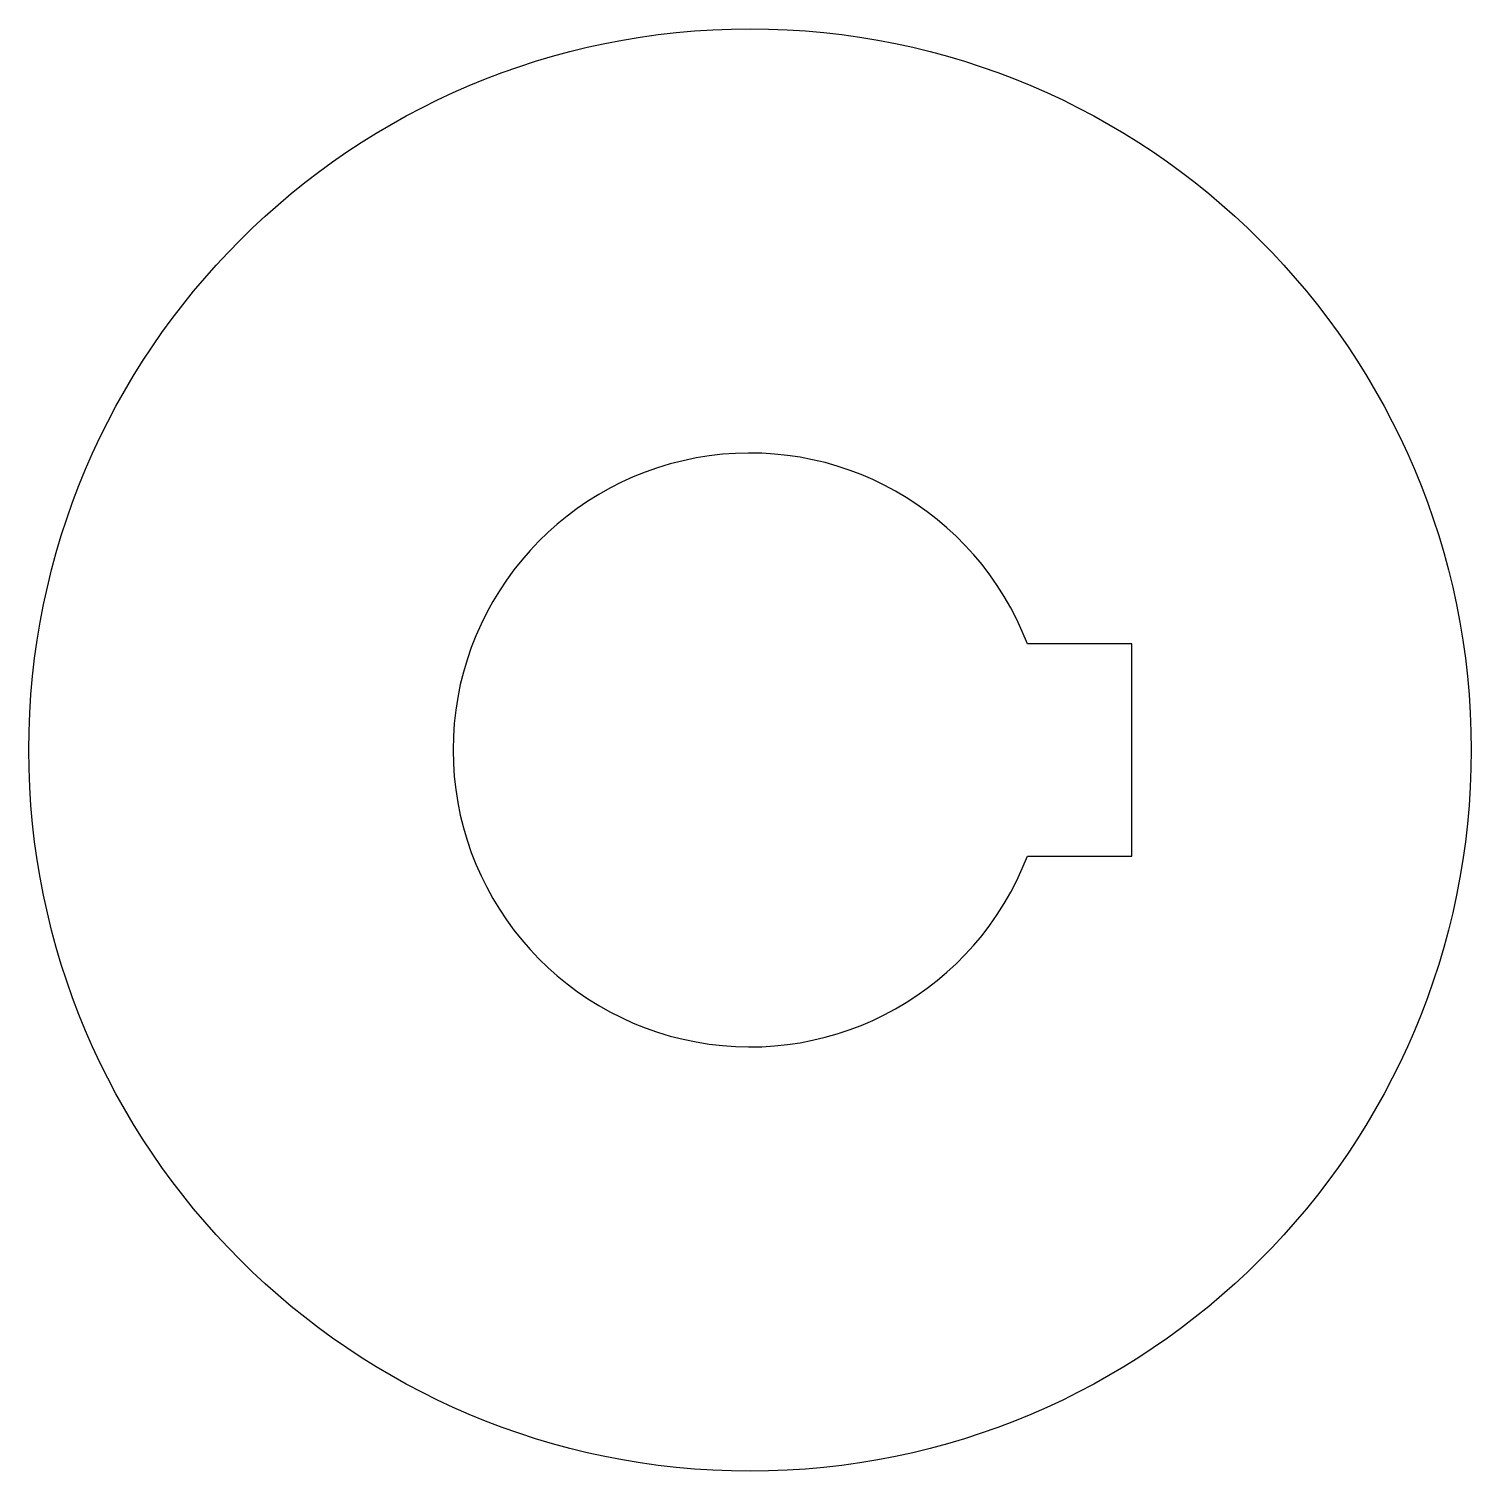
# Model space of a CAD drawing. Header units: inches. Extents: x 2.8 to 36.8, y -8.7 to 25.3.
import ezdxf

# ---------------------------------------------------------------- set-up
doc = ezdxf.new("R2010")
doc.units = ezdxf.units.IN
doc.header["$MEASUREMENT"] = 0

msp = doc.modelspace()

# ---------------------------------------------------------------- linework, layer by layer
for p, q in [((28.808, 10.841), (26.346, 10.841)), ((28.808, 5.841), (28.808, 10.841)), ((26.346, 5.841), (28.808, 5.841))]:
    msp.add_line(p, q)
msp.add_circle((19.808, 8.341), 17)
msp.add_arc((19.808, 8.341), 7, 20.9248, 339.0752)

doc.saveas('drawing.dxf')
